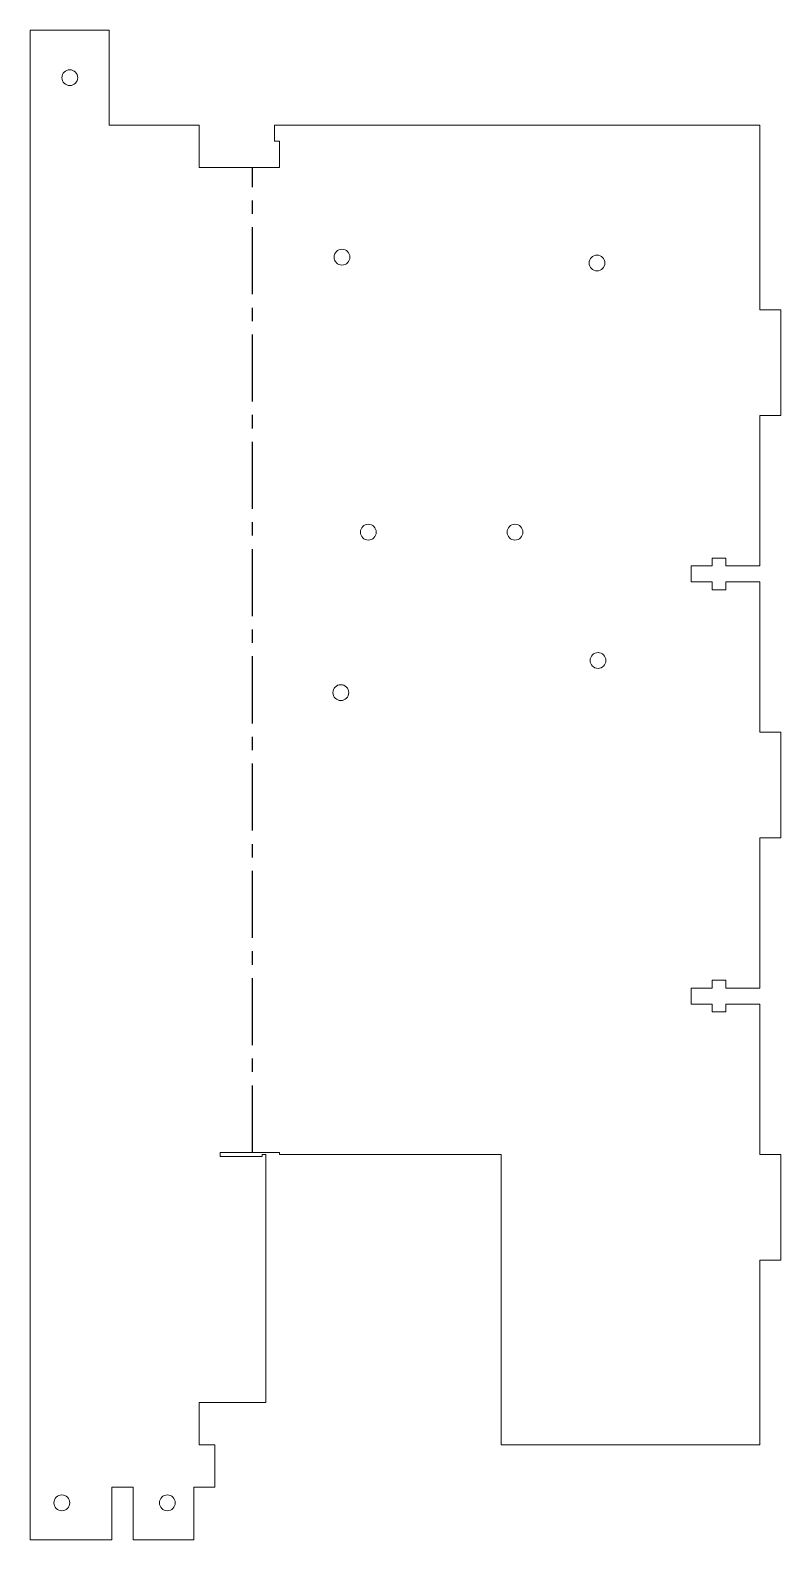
# Model space of a CAD drawing. Header units: millimetres. Extents: x -43 to 99, y -143 to 143.
import ezdxf

# ---------------------------------------------------------------- set-up
doc = ezdxf.new("R2010")
doc.units = ezdxf.units.MM
doc.linetypes.add('CENTERX2', pattern=[20.32, 12.7, -2.54, 2.54, -2.54])

msp = doc.modelspace()

# ---------------------------------------------------------------- linework, layer by layer
at = {"color": 7, "linetype": 'Continuous', "lineweight": 15}
for p, q in [((-43.28, -143), (-43.28, 143)), ((-43.28, 143), (-28.28, 143)), ((-28.28, 143), (-28.28, 125)), ((-28.28, 125), (-11.28, 125)), ((-11.28, 125), (-11.28, 117)), ((3, 125), (3, 122)), ((3, 125), (95, 125)), ((95, 90), (95, 125)), ((4, 122), (3, 122)), ((4, 122), (4, 117)), ((-11.28, 117), (4, 117)), ((99, 90), (95, 90)), ((99, 70), (99, 90)), ((95, 70), (99, 70)), ((95, 41.5), (95, 70)), ((88.6, 43), (86, 43)), ((86, 43), (86, 41.5)), ((88.6, 41.5), (88.6, 43)), ((86, 41.5), (82, 41.5)), ((82, 41.5), (82, 38.5)), ((95, 41.5), (88.6, 41.5)), ((82, 38.5), (86, 38.5)), ((86, 38.5), (86, 37)), ((88.6, 37), (88.6, 38.5)), ((88.6, 38.5), (95, 38.5)), ((95, 10), (95, 38.5)), ((86, 37), (88.6, 37)), ((99, 10), (95, 10)), ((99, -10), (99, 10)), ((95, -10), (99, -10)), ((95, -38.5), (95, -10)), ((86, -37), (88.6, -37)), ((86, -38.5), (86, -37)), ((88.6, -37), (88.6, -38.5)), ((82, -38.5), (86, -38.5)), ((82, -41.5), (82, -38.5)), ((88.6, -38.5), (95, -38.5)), ((86, -41.5), (82, -41.5)), ((86, -43), (86, -41.5)), ((88.6, -41.5), (88.6, -43)), ((95, -41.5), (88.6, -41.5)), ((95, -70), (95, -41.5)), ((88.6, -43), (86, -43)), ((4, -69.6), (-7.28, -69.6)), ((-7.28, -69.6), (-7.28, -70.4)), ((-7.28, -70.4), (0.72, -70.4)), ((0.72, -70), (1.37, -70)), ((0.72, -70.4), (0.72, -70)), ((1.37, -117), (1.37, -70)), ((4, -70), (4, -69.6)), ((4, -70), (46, -70)), ((46, -70), (46, -125)), ((99, -70), (95, -70)), ((99, -90), (99, -70)), ((95, -90), (99, -90)), ((95, -125), (95, -90)), ((1.37, -117), (-11.28, -117)), ((-11.28, -125), (-11.28, -117)), ((-8.28, -125), (-11.28, -125)), ((-8.28, -133), (-8.28, -125)), ((95, -125), (46, -125)), ((-23.78, -133), (-27.78, -133)), ((-27.78, -133), (-27.78, -143)), ((-23.78, -143), (-23.78, -133)), ((-8.28, -133), (-12.28, -133)), ((-12.28, -133), (-12.28, -143)), ((-27.78, -143), (-43.28, -143)), ((-12.28, -143), (-23.78, -143))]:
    msp.add_line(p, q, dxfattribs=at)
at = {"color": 7, "linetype": 'CENTERX2'}
msp.add_line((-1.14, -69.6), (-1.14, 117), dxfattribs=at)
at = {"color": 7, "linetype": 'Continuous', "lineweight": 15}
for centre in [(-35.78, 134), (15.81, 100), (64.15, 98.9), (20.81, 47.9), (48.61, 47.9), (64.35, 23.6), (15.61, 17.5), (-37.28, -136), (-17.28, -136)]:
    msp.add_circle(centre, 1.5, dxfattribs=at)

doc.saveas('drawing.dxf')
